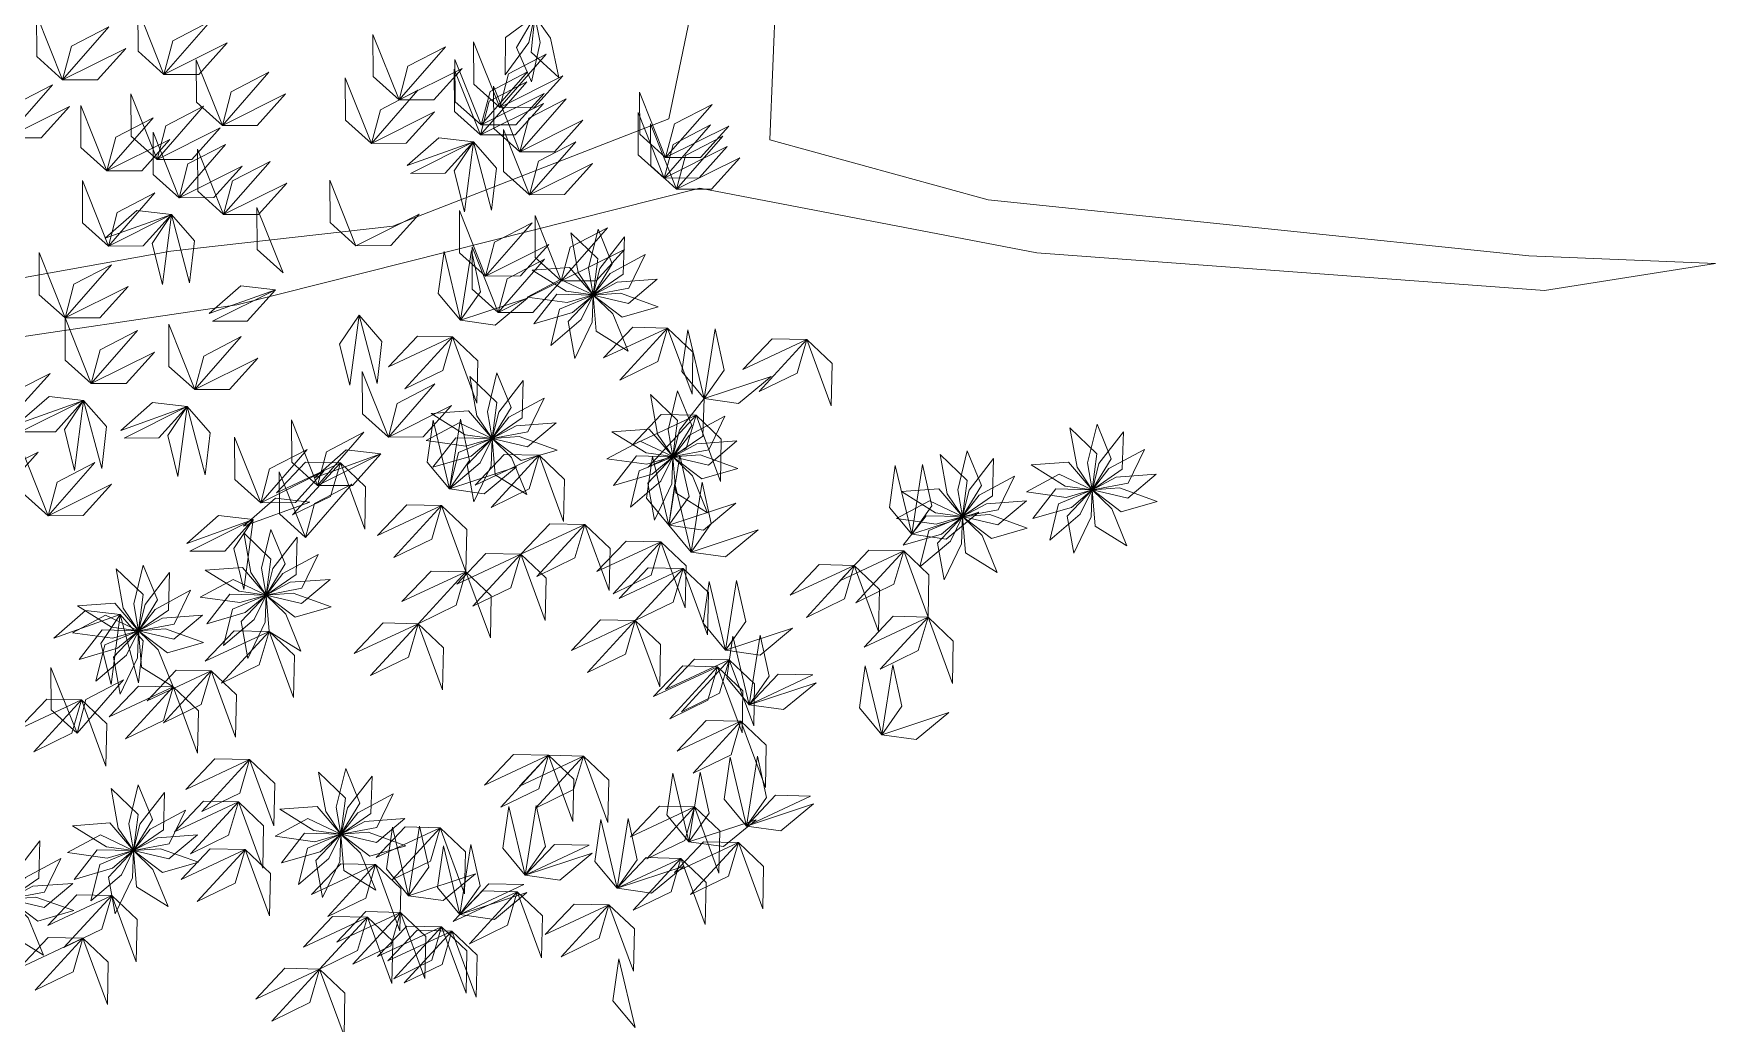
# Model space of a CAD drawing. Header units: inches. Extents: x -422522 to 22891, y -2973 to 414515.
# Drawn here: x 7002.3 to 7145.3, y 10755.4 to 10839.5 of the extents above; entities that cross this region are included whole.
import ezdxf

# ---------------------------------------------------------------- set-up
doc = ezdxf.new("R2010")
doc.units = ezdxf.units.IN
doc.header["$MEASUREMENT"] = 0
doc.layers.add('ARREDAMENTO', color=8, linetype='Continuous', lineweight=18)

msp = doc.modelspace()

# ---------------------------------------------------------------- linework, layer by layer
at = {"layer": 'ARREDAMENTO', "linetype": 'Continuous', "lineweight": 0}
msp.add_lwpolyline([(6989.08, 10811.96), (7019.57, 10816.48), (7058.94, 10826.41), (7087.57, 10820.91), (7130.73, 10817.7), (7145.25, 10819.99), (7129.4, 10820.64), (7083.43, 10825.41), (7064.88, 10830.5), (7065.64, 10849.23), (7069.41, 10870.72), (7079.05, 10894.85), (7084.26, 10916.29), (7087.56, 10926.25), (7076.17, 10894.97), (7063.53, 10868.07), (7058.09, 10840.88), (7056.29, 10832.3), (7032.83, 10823.16), (7013.98, 10821.04), (6987.82, 10816.34)], dxfattribs=at)
at = {"layer": 'ARREDAMENTO', "lineweight": 0}
for points in [[(7004.77, 10835.6), (7002.57, 10837.58), (7002.55, 10841.17), (7004.77, 10835.6)], [(7013.39, 10836.06), (7011.19, 10838.04), (7011.17, 10841.63), (7013.39, 10836.06)], [(7013.39, 10836.06), (7014.15, 10838.92), (7017.33, 10840.58), (7013.39, 10836.06)], [(7042.39, 10836.02), (7044.4, 10838.77), (7044.89, 10841.03), (7042.41, 10839.21), (7042.39, 10836.02)], [(7044.64, 10835.43), (7045.36, 10838.77), (7044.9, 10841.02), (7043.36, 10838.35), (7044.64, 10835.43)], [(7046.94, 10835.81), (7046.24, 10839.15), (7044.9, 10841.02), (7044.59, 10837.96), (7046.94, 10835.81)], [(7004.77, 10835.6), (7005.53, 10838.47), (7008.71, 10840.12), (7004.77, 10835.6)], [(7033.37, 10833.9), (7031.17, 10835.88), (7031.15, 10839.47), (7033.37, 10833.9)], [(7004.77, 10835.6), (7007.74, 10835.62), (7010.14, 10838.28), (7004.77, 10835.6)], [(7013.39, 10836.06), (7016.35, 10836.07), (7018.76, 10838.74), (7013.39, 10836.06)], [(7033.37, 10833.9), (7034.13, 10836.76), (7037.31, 10838.42), (7033.37, 10833.9)], [(7041.93, 10833.26), (7039.72, 10835.25), (7039.7, 10838.83), (7041.93, 10833.26)], [(7041.93, 10833.26), (7042.68, 10836.13), (7045.87, 10837.78), (7041.93, 10833.26)], [(7018.35, 10831.73), (7016.15, 10833.71), (7016.13, 10837.3), (7018.35, 10831.73)], [(7018.35, 10831.73), (7019.11, 10834.6), (7022.29, 10836.25), (7018.35, 10831.73)], [(7033.37, 10833.9), (7036.33, 10833.91), (7038.74, 10836.58), (7033.37, 10833.9)], [(7040.28, 10830.93), (7038.08, 10832.91), (7038.06, 10836.5), (7040.28, 10830.93)], [(7040.34, 10831.77), (7038.14, 10833.75), (7038.12, 10837.34), (7040.34, 10831.77)], [(7040.34, 10831.77), (7041.1, 10834.63), (7044.28, 10836.29), (7040.34, 10831.77)], [(6999.98, 10830.67), (7000.74, 10833.54), (7003.92, 10835.19), (6999.98, 10830.67)], [(7031.02, 10830.21), (7028.82, 10832.19), (7028.8, 10835.78), (7031.02, 10830.21)], [(7040.28, 10830.93), (7041.04, 10833.79), (7044.22, 10835.45), (7040.28, 10830.93)], [(7043.63, 10829.48), (7041.43, 10831.47), (7041.41, 10835.06), (7043.63, 10829.48)], [(7041.93, 10833.26), (7044.89, 10833.28), (7047.29, 10835.94), (7041.93, 10833.26)], [(7008.53, 10827.87), (7006.33, 10829.85), (7006.31, 10833.44), (7008.53, 10827.87)], [(7012.8, 10828.84), (7010.59, 10830.82), (7010.58, 10834.41), (7012.8, 10828.84)], [(7018.35, 10831.73), (7021.31, 10831.74), (7023.72, 10834.41), (7018.35, 10831.73)], [(7031.02, 10830.21), (7031.78, 10833.07), (7034.96, 10834.73), (7031.02, 10830.21)], [(7040.28, 10830.93), (7043.24, 10830.94), (7045.65, 10833.61), (7040.28, 10830.93)], [(7040.34, 10831.77), (7043.3, 10831.78), (7045.7, 10834.45), (7040.34, 10831.77)], [(7043.63, 10829.48), (7044.39, 10832.35), (7047.57, 10834), (7043.63, 10829.48)], [(7056.03, 10829), (7053.83, 10830.98), (7053.81, 10834.57), (7056.03, 10829)], [(7056.03, 10829), (7056.79, 10831.87), (7059.98, 10833.52), (7056.03, 10829)], [(6999.98, 10830.67), (7002.95, 10830.69), (7005.35, 10833.35), (6999.98, 10830.67)], [(7008.53, 10827.87), (7009.29, 10830.74), (7012.48, 10832.39), (7008.53, 10827.87)], [(7012.8, 10828.84), (7013.56, 10831.71), (7016.74, 10833.36), (7012.8, 10828.84)], [(7031.02, 10830.21), (7033.98, 10830.22), (7036.38, 10832.89), (7031.02, 10830.21)], [(7043.63, 10829.48), (7046.59, 10829.5), (7048.99, 10832.17), (7043.63, 10829.48)], [(7055.91, 10827.25), (7053.7, 10829.24), (7053.69, 10832.83), (7055.91, 10827.25)], [(7008.53, 10827.87), (7011.5, 10827.88), (7013.9, 10830.55), (7008.53, 10827.87)], [(7014.68, 10825.59), (7012.47, 10827.57), (7012.46, 10831.16), (7014.68, 10825.59)], [(7012.8, 10828.84), (7015.76, 10828.85), (7018.16, 10831.52), (7012.8, 10828.84)], [(7039.69, 10830.34), (7036.75, 10830.68), (7034.05, 10828.32), (7039.69, 10830.34)], [(7044.46, 10825.83), (7042.25, 10827.82), (7042.24, 10831.4), (7044.46, 10825.83)], [(7056.96, 10826.31), (7054.76, 10828.29), (7054.74, 10831.88), (7056.96, 10826.31)], [(7055.91, 10827.25), (7056.66, 10830.12), (7059.85, 10831.77), (7055.91, 10827.25)], [(7056.03, 10829), (7059, 10829.01), (7061.4, 10831.68), (7056.03, 10829)], [(7056.96, 10826.31), (7057.72, 10829.17), (7060.9, 10830.83), (7056.96, 10826.31)], [(7014.68, 10825.59), (7015.43, 10828.46), (7018.62, 10830.11), (7014.68, 10825.59)], [(7018.46, 10824.16), (7016.26, 10826.14), (7016.24, 10829.73), (7018.46, 10824.16)], [(7034.33, 10827.66), (7037.29, 10827.67), (7039.69, 10830.34), (7034.33, 10827.66)], [(7039.69, 10830.34), (7038.05, 10827.87), (7038.92, 10824.39), (7039.69, 10830.34)], [(7039.69, 10830.34), (7041.65, 10828.11), (7041.24, 10824.54), (7039.69, 10830.34)], [(7044.46, 10825.83), (7045.21, 10828.7), (7048.4, 10830.35), (7044.46, 10825.83)], [(7055.91, 10827.25), (7058.87, 10827.27), (7061.27, 10829.94), (7055.91, 10827.25)], [(7014.68, 10825.59), (7017.64, 10825.6), (7020.04, 10828.27), (7014.68, 10825.59)], [(7018.46, 10824.16), (7019.22, 10827.02), (7022.41, 10828.68), (7018.46, 10824.16)], [(7044.46, 10825.83), (7047.42, 10825.85), (7049.82, 10828.51), (7044.46, 10825.83)], [(7056.96, 10826.31), (7059.93, 10826.32), (7062.33, 10828.99), (7056.96, 10826.31)], [(7008.67, 10821.48), (7006.46, 10823.46), (7006.45, 10827.05), (7008.67, 10821.48)], [(7018.46, 10824.16), (7021.43, 10824.17), (7023.83, 10826.84), (7018.46, 10824.16)], [(7029.71, 10821.5), (7027.51, 10823.48), (7027.49, 10827.07), (7029.71, 10821.5)], [(7008.67, 10821.48), (7009.42, 10824.34), (7012.61, 10826), (7008.67, 10821.48)], [(7014.03, 10824.16), (7011.09, 10824.5), (7008.39, 10822.14), (7014.03, 10824.16)], [(7008.67, 10821.48), (7011.63, 10821.49), (7014.03, 10824.16), (7008.67, 10821.48)], [(7008.67, 10821.48), (7011.63, 10821.49), (7014.03, 10824.16), (7008.67, 10821.48)], [(7014.03, 10824.16), (7012.39, 10821.7), (7013.25, 10818.21), (7014.03, 10824.16)], [(7014.03, 10824.16), (7015.98, 10821.93), (7015.57, 10818.36), (7014.03, 10824.16)], [(7023.52, 10819.2), (7021.31, 10821.18), (7021.29, 10824.77), (7023.52, 10819.2)], [(7029.71, 10821.5), (7032.68, 10821.52), (7035.08, 10824.18), (7029.71, 10821.5)], [(7040.73, 10818.93), (7038.52, 10820.91), (7038.51, 10824.5), (7040.73, 10818.93)], [(7040.73, 10818.93), (7041.49, 10821.8), (7044.67, 10823.45), (7040.73, 10818.93)], [(7047.15, 10818.52), (7044.95, 10820.5), (7044.93, 10824.09), (7047.15, 10818.52)], [(7047.15, 10818.52), (7047.91, 10821.38), (7051.1, 10823.04), (7047.15, 10818.52)], [(7047.97, 10822.6), (7048.58, 10819.24), (7049.87, 10817.33), (7050.27, 10820.39), (7047.97, 10822.6)], [(7050.28, 10822.91), (7049.47, 10819.6), (7049.88, 10817.33), (7051.48, 10819.97), (7050.28, 10822.91)], [(7052.52, 10822.26), (7050.43, 10819.57), (7049.88, 10817.33), (7052.42, 10819.08), (7052.52, 10822.26)], [(7004.99, 10815.37), (7002.78, 10817.35), (7002.77, 10820.94), (7004.99, 10815.37)], [(7038.59, 10815.18), (7036.7, 10817.46), (7037.21, 10821.02), (7038.59, 10815.18)], [(7038.59, 10815.18), (7040.3, 10817.6), (7039.53, 10821.1), (7038.59, 10815.18)], [(7041.79, 10815.84), (7039.58, 10817.82), (7039.57, 10821.41), (7041.79, 10815.84)], [(7040.73, 10818.93), (7043.69, 10818.95), (7046.09, 10821.61), (7040.73, 10818.93)], [(7047.15, 10818.52), (7050.12, 10818.53), (7052.52, 10821.2), (7047.15, 10818.52)], [(7054.3, 10820.76), (7051.3, 10819.15), (7049.88, 10817.33), (7052.91, 10817.9), (7054.3, 10820.76)], [(7004.99, 10815.37), (7005.74, 10818.24), (7008.93, 10819.89), (7004.99, 10815.37)], [(7041.79, 10815.84), (7042.55, 10818.7), (7045.73, 10820.36), (7041.79, 10815.84)], [(7044.68, 10819.44), (7047.58, 10817.65), (7049.87, 10817.33), (7047.86, 10819.67), (7044.68, 10819.44)], [(7004.99, 10815.37), (7007.95, 10815.38), (7010.35, 10818.05), (7004.99, 10815.37)], [(7022.87, 10817.77), (7019.93, 10818.11), (7017.22, 10815.75), (7022.87, 10817.77)], [(7017.51, 10815.09), (7020.47, 10815.1), (7022.87, 10817.77), (7017.51, 10815.09)], [(7041.79, 10815.84), (7044.75, 10815.85), (7047.15, 10818.52), (7041.79, 10815.84)], [(7044.27, 10817.15), (7047.65, 10816.69), (7049.86, 10817.33), (7047.08, 10818.65), (7044.27, 10817.15)], [(7055.31, 10818.66), (7051.92, 10818.41), (7049.88, 10817.32), (7052.88, 10816.61), (7055.31, 10818.66)], [(7038.59, 10815.18), (7041.53, 10814.76), (7044.29, 10817.05), (7038.59, 10815.18)], [(7044.83, 10814.88), (7048.1, 10815.84), (7049.86, 10817.32), (7046.78, 10817.4), (7044.83, 10814.88)], [(7046.26, 10813.04), (7048.86, 10815.25), (7049.86, 10817.32), (7047.02, 10816.13), (7046.26, 10813.04)], [(7048.31, 10811.94), (7049.79, 10815.01), (7049.87, 10817.32), (7047.75, 10815.07), (7048.31, 10811.94)], [(7052.83, 10812.56), (7051.53, 10815.72), (7049.87, 10817.32), (7050.12, 10814.24), (7052.83, 10812.56)], [(7055.39, 10816.33), (7052.18, 10817.48), (7049.88, 10817.32), (7052.33, 10815.45), (7055.39, 10816.33)], [(7007.21, 10809.8), (7005, 10811.78), (7004.99, 10815.37), (7007.21, 10809.8)], [(7016.01, 10809.28), (7013.8, 10811.26), (7013.79, 10814.85), (7016.01, 10809.28)], [(7029.97, 10815.61), (7028.32, 10813.15), (7029.19, 10809.66), (7029.97, 10815.61)], [(7029.97, 10815.61), (7031.92, 10813.38), (7031.51, 10809.81), (7029.97, 10815.61)], [(7007.21, 10809.8), (7007.96, 10812.66), (7011.15, 10814.32), (7007.21, 10809.8)], [(7016.01, 10809.28), (7016.77, 10812.14), (7019.95, 10813.8), (7016.01, 10809.28)], [(7037.91, 10813.77), (7034.95, 10813.83), (7032.48, 10811.23), (7037.91, 10813.77)], [(7037.91, 10813.77), (7037.08, 10810.92), (7033.85, 10809.35), (7037.91, 10813.77)], [(7037.91, 10813.77), (7040.06, 10811.73), (7039.98, 10808.14), (7037.91, 10813.77)], [(7056.2, 10814.51), (7053.23, 10814.58), (7050.76, 10811.98), (7056.2, 10814.51)], [(7056.2, 10814.51), (7055.36, 10811.67), (7052.14, 10810.1), (7056.2, 10814.51)], [(7056.2, 10814.51), (7058.35, 10812.47), (7058.27, 10808.89), (7056.2, 10814.51)], [(7059.29, 10808.52), (7057.4, 10810.81), (7057.91, 10814.36), (7059.29, 10808.52)], [(7059.29, 10808.52), (7061, 10810.94), (7060.23, 10814.45), (7059.29, 10808.52)], [(7068.03, 10813.53), (7065.07, 10813.59), (7062.59, 10810.99), (7068.03, 10813.53)], [(7068.03, 10813.53), (7067.2, 10810.69), (7063.97, 10809.12), (7068.03, 10813.53)], [(7068.03, 10813.53), (7070.18, 10811.49), (7070.1, 10807.9), (7068.03, 10813.53)], [(7007.21, 10809.8), (7010.17, 10809.81), (7012.57, 10812.48), (7007.21, 10809.8)], [(7016.01, 10809.28), (7018.97, 10809.29), (7021.37, 10811.96), (7016.01, 10809.28)], [(6998.36, 10807.97), (7001.32, 10807.98), (7003.73, 10810.65), (6998.36, 10807.97)], [(7032.46, 10805.25), (7030.26, 10807.23), (7030.24, 10810.82), (7032.46, 10805.25)], [(7041.69, 10810.72), (7040.88, 10807.41), (7041.28, 10805.14), (7042.89, 10807.77), (7041.69, 10810.72)], [(7032.46, 10805.25), (7033.22, 10808.11), (7036.4, 10809.77), (7032.46, 10805.25)], [(7039.38, 10810.4), (7039.99, 10807.05), (7041.28, 10805.14), (7041.67, 10808.2), (7039.38, 10810.4)], [(7043.93, 10810.07), (7041.84, 10807.37), (7041.29, 10805.13), (7043.82, 10806.89), (7043.93, 10810.07)], [(7057.05, 10809.17), (7056.25, 10805.86), (7056.65, 10803.59), (7058.25, 10806.23), (7057.05, 10809.17)], [(7059.29, 10808.52), (7062.23, 10808.11), (7064.99, 10810.4), (7059.29, 10808.52)], [(7006.56, 10808.37), (7003.62, 10808.71), (7000.92, 10806.35), (7006.56, 10808.37)], [(7001.2, 10805.69), (7004.16, 10805.7), (7006.56, 10808.37), (7001.2, 10805.69)], [(7006.56, 10808.37), (7004.92, 10805.9), (7005.78, 10802.42), (7006.56, 10808.37)], [(7006.56, 10808.37), (7008.51, 10806.14), (7008.1, 10802.57), (7006.56, 10808.37)], [(7015.36, 10807.85), (7012.42, 10808.19), (7009.72, 10805.82), (7015.36, 10807.85)], [(7010, 10805.17), (7012.96, 10805.18), (7015.36, 10807.85), (7010, 10805.17)], [(7015.36, 10807.85), (7013.72, 10805.38), (7014.58, 10801.9), (7015.36, 10807.85)], [(7015.36, 10807.85), (7017.31, 10805.62), (7016.9, 10802.05), (7015.36, 10807.85)], [(7032.46, 10805.25), (7035.42, 10805.26), (7037.82, 10807.93), (7032.46, 10805.25)], [(7045.71, 10808.57), (7042.7, 10806.95), (7041.29, 10805.13), (7044.32, 10805.7), (7045.71, 10808.57)], [(7054.75, 10808.86), (7055.35, 10805.5), (7056.65, 10803.59), (7057.04, 10806.65), (7054.75, 10808.86)], [(7059.29, 10808.52), (7057.21, 10805.83), (7056.65, 10803.59), (7059.19, 10805.34), (7059.29, 10808.52)], [(7026.45, 10801.14), (7024.25, 10803.12), (7024.23, 10806.71), (7026.45, 10801.14)], [(7035.68, 10804.95), (7039.05, 10804.49), (7041.27, 10805.13), (7038.48, 10806.45), (7035.68, 10804.95)], [(7037.66, 10800.85), (7035.77, 10803.13), (7036.28, 10806.68), (7037.66, 10800.85)], [(7036.09, 10807.25), (7038.99, 10805.45), (7041.27, 10805.14), (7039.26, 10807.48), (7036.09, 10807.25)], [(7037.66, 10800.85), (7039.37, 10803.27), (7038.6, 10806.77), (7037.66, 10800.85)], [(7046.72, 10806.47), (7043.32, 10806.21), (7041.29, 10805.13), (7044.29, 10804.42), (7046.72, 10806.47)], [(7058.61, 10807.11), (7055.65, 10807.18), (7053.18, 10804.57), (7058.61, 10807.11)], [(7058.61, 10807.11), (7057.78, 10804.27), (7054.55, 10802.7), (7058.61, 10807.11)], [(7061.07, 10807.02), (7058.07, 10805.41), (7056.66, 10803.59), (7059.69, 10804.16), (7061.07, 10807.02)], [(7058.61, 10807.11), (7060.76, 10805.07), (7060.68, 10801.48), (7058.61, 10807.11)], [(7092.7, 10806.36), (7091.89, 10803.05), (7092.29, 10800.78), (7093.9, 10803.41), (7092.7, 10806.36)], [(7021.61, 10799.67), (7019.4, 10801.65), (7019.39, 10805.24), (7021.61, 10799.67)], [(7026.45, 10801.14), (7027.21, 10804), (7030.39, 10805.66), (7026.45, 10801.14)], [(7036.23, 10802.69), (7039.5, 10803.64), (7041.27, 10805.13), (7038.19, 10805.2), (7036.23, 10802.69)], [(7037.66, 10800.85), (7040.26, 10803.05), (7041.27, 10805.13), (7038.42, 10803.94), (7037.66, 10800.85)], [(7039.72, 10799.75), (7041.2, 10802.82), (7041.27, 10805.12), (7039.16, 10802.88), (7039.72, 10799.75)], [(7044.23, 10800.37), (7042.94, 10803.52), (7041.28, 10805.12), (7041.53, 10802.05), (7044.23, 10800.37)], [(7046.8, 10804.14), (7043.59, 10805.29), (7041.29, 10805.12), (7043.74, 10803.25), (7046.8, 10804.14)], [(7051.04, 10803.41), (7054.42, 10802.95), (7056.64, 10803.59), (7053.85, 10804.91), (7051.04, 10803.41)], [(7051.46, 10805.7), (7054.36, 10803.91), (7056.64, 10803.59), (7054.63, 10805.93), (7051.46, 10805.7)], [(7062.09, 10804.92), (7058.69, 10804.67), (7056.66, 10803.58), (7059.66, 10802.87), (7062.09, 10804.92)], [(7090.39, 10806.04), (7091, 10802.69), (7092.29, 10800.78), (7092.68, 10803.84), (7090.39, 10806.04)], [(7094.94, 10805.71), (7092.85, 10803.01), (7092.3, 10800.77), (7094.83, 10802.53), (7094.94, 10805.71)], [(6997.35, 10801.29), (7000.31, 10801.3), (7002.71, 10803.97), (6997.35, 10801.29)], [(7003.55, 10798.57), (7001.35, 10800.55), (7001.33, 10804.14), (7003.55, 10798.57)], [(7021.61, 10799.67), (7022.36, 10802.54), (7025.55, 10804.19), (7021.61, 10799.67)], [(7031.81, 10803.82), (7028.87, 10804.16), (7026.17, 10801.79), (7031.81, 10803.82)], [(7026.45, 10801.14), (7029.41, 10801.15), (7031.81, 10803.82), (7026.45, 10801.14)], [(7045.27, 10803.7), (7042.3, 10803.76), (7039.83, 10801.16), (7045.27, 10803.7)], [(7045.27, 10803.7), (7044.43, 10800.85), (7041.21, 10799.28), (7045.27, 10803.7)], [(7045.27, 10803.7), (7047.42, 10801.66), (7047.34, 10798.07), (7045.27, 10803.7)], [(7051.6, 10801.14), (7054.87, 10802.1), (7056.64, 10803.58), (7053.55, 10803.65), (7051.6, 10801.14)], [(7053.03, 10799.3), (7055.63, 10801.51), (7056.64, 10803.58), (7053.79, 10802.39), (7053.03, 10799.3)], [(7056.3, 10797.77), (7054.41, 10800.05), (7054.92, 10803.6), (7056.3, 10797.77)], [(7055.08, 10798.2), (7056.56, 10801.27), (7056.64, 10803.58), (7054.52, 10801.33), (7055.08, 10798.2)], [(7056.3, 10797.77), (7058.02, 10800.19), (7057.24, 10803.69), (7056.3, 10797.77)], [(7062.16, 10802.59), (7058.95, 10803.74), (7056.65, 10803.58), (7059.11, 10801.71), (7062.16, 10802.59)], [(7059.6, 10798.82), (7058.31, 10801.97), (7056.65, 10803.57), (7056.9, 10800.5), (7059.6, 10798.82)], [(7079.36, 10803.77), (7079.97, 10800.42), (7081.26, 10798.51), (7081.65, 10801.57), (7079.36, 10803.77)], [(7081.67, 10804.09), (7080.86, 10800.78), (7081.26, 10798.51), (7082.87, 10801.14), (7081.67, 10804.09)], [(7083.9, 10803.44), (7081.82, 10800.74), (7081.26, 10798.5), (7083.8, 10800.26), (7083.9, 10803.44)], [(7096.72, 10804.2), (7093.71, 10802.59), (7092.3, 10800.77), (7095.33, 10801.34), (7096.72, 10804.2)], [(7003.55, 10798.57), (7004.31, 10801.43), (7007.5, 10803.09), (7003.55, 10798.57)], [(7021.61, 10799.67), (7024.57, 10799.68), (7026.97, 10802.35), (7021.61, 10799.67)], [(7028.38, 10803.05), (7025.42, 10803.12), (7022.94, 10800.51), (7028.38, 10803.05)], [(7025.42, 10796.73), (7023.21, 10798.72), (7023.19, 10802.31), (7025.42, 10796.73)], [(7028.38, 10803.05), (7027.55, 10800.21), (7024.32, 10798.64), (7028.38, 10803.05)], [(7028.38, 10803.05), (7030.53, 10801.01), (7030.45, 10797.42), (7028.38, 10803.05)], [(7037.66, 10800.85), (7040.6, 10800.43), (7043.36, 10802.72), (7037.66, 10800.85)], [(7076.94, 10796.99), (7075.05, 10799.27), (7075.55, 10802.83), (7076.94, 10796.99)], [(7076.94, 10796.99), (7078.65, 10799.41), (7077.87, 10802.92), (7076.94, 10796.99)], [(7086.69, 10800.59), (7090.06, 10800.13), (7092.28, 10800.77), (7089.49, 10802.09), (7086.69, 10800.59)], [(7087.1, 10802.88), (7090, 10801.09), (7092.28, 10800.77), (7090.27, 10803.11), (7087.1, 10802.88)], [(7097.73, 10802.11), (7094.33, 10801.85), (7092.3, 10800.77), (7095.3, 10800.05), (7097.73, 10802.11)], [(7003.55, 10798.57), (7006.52, 10798.58), (7008.92, 10801.25), (7003.55, 10798.57)], [(7025.42, 10796.73), (7026.17, 10799.6), (7029.36, 10801.25), (7025.42, 10796.73)], [(7058.2, 10795.48), (7056.3, 10797.77), (7056.81, 10801.32), (7058.2, 10795.48)], [(7058.2, 10795.48), (7059.91, 10797.9), (7059.13, 10801.41), (7058.2, 10795.48)], [(7076.07, 10800.62), (7078.97, 10798.82), (7081.25, 10798.51), (7079.24, 10800.85), (7076.07, 10800.62)], [(7085.68, 10801.94), (7082.68, 10800.32), (7081.27, 10798.5), (7084.3, 10799.07), (7085.68, 10801.94)], [(7087.24, 10798.33), (7090.52, 10799.28), (7092.28, 10800.77), (7089.2, 10800.84), (7087.24, 10798.33)], [(7088.67, 10796.48), (7091.27, 10798.69), (7092.28, 10800.76), (7089.43, 10799.57), (7088.67, 10796.48)], [(7090.73, 10795.38), (7092.21, 10798.46), (7092.28, 10800.76), (7090.17, 10798.52), (7090.73, 10795.38)], [(7095.24, 10796.01), (7093.95, 10799.16), (7092.29, 10800.76), (7092.54, 10797.68), (7095.24, 10796.01)], [(7097.81, 10799.78), (7094.6, 10800.93), (7092.3, 10800.76), (7094.75, 10798.89), (7097.81, 10799.78)], [(7025.8, 10799.71), (7022.86, 10800.05), (7020.16, 10797.68), (7025.8, 10799.71)], [(7036.98, 10799.44), (7034.02, 10799.5), (7031.55, 10796.9), (7036.98, 10799.44)], [(7036.98, 10799.44), (7036.15, 10796.59), (7032.92, 10795.02), (7036.98, 10799.44)], [(7036.98, 10799.44), (7039.13, 10797.39), (7039.05, 10793.81), (7036.98, 10799.44)], [(7056.3, 10797.77), (7059.24, 10797.35), (7062, 10799.64), (7056.3, 10797.77)], [(7075.66, 10798.32), (7079.03, 10797.86), (7081.25, 10798.5), (7078.46, 10799.82), (7075.66, 10798.32)], [(7086.7, 10799.84), (7083.3, 10799.58), (7081.27, 10798.5), (7084.27, 10797.79), (7086.7, 10799.84)], [(7020.96, 10798.24), (7018.02, 10798.58), (7015.32, 10796.22), (7020.96, 10798.24)], [(7015.6, 10795.56), (7018.56, 10795.57), (7020.96, 10798.24), (7015.6, 10795.56)], [(7020.96, 10798.24), (7019.32, 10795.78), (7020.18, 10792.29), (7020.96, 10798.24)], [(7049.15, 10797.83), (7046.19, 10797.89), (7043.71, 10795.29), (7049.15, 10797.83)], [(7049.15, 10797.83), (7048.32, 10794.98), (7045.09, 10793.41), (7049.15, 10797.83)], [(7049.15, 10797.83), (7051.3, 10795.79), (7051.22, 10792.2), (7049.15, 10797.83)], [(7076.21, 10796.06), (7079.48, 10797.01), (7081.25, 10798.5), (7078.16, 10798.57), (7076.21, 10796.06)], [(7076.94, 10796.99), (7079.87, 10796.58), (7082.64, 10798.86), (7076.94, 10796.99)], [(7077.64, 10794.22), (7080.24, 10796.42), (7081.25, 10798.5), (7078.4, 10797.31), (7077.64, 10794.22)], [(7079.7, 10793.12), (7081.17, 10796.19), (7081.25, 10798.49), (7079.14, 10796.25), (7079.7, 10793.12)], [(7086.77, 10797.51), (7083.57, 10798.66), (7081.26, 10798.49), (7083.72, 10796.62), (7086.77, 10797.51)], [(7084.21, 10793.74), (7082.92, 10796.89), (7081.26, 10798.49), (7081.51, 10795.42), (7084.21, 10793.74)], [(7020.17, 10797.1), (7020.78, 10793.74), (7022.08, 10791.83), (7022.47, 10794.89), (7020.17, 10797.1)], [(7022.48, 10797.41), (7021.68, 10794.1), (7022.08, 10791.83), (7023.68, 10794.47), (7022.48, 10797.41)], [(7024.72, 10796.76), (7022.64, 10794.07), (7022.08, 10791.83), (7024.62, 10793.58), (7024.72, 10796.76)], [(7055.62, 10796.35), (7052.66, 10796.42), (7050.19, 10793.82), (7055.62, 10796.35)], [(7055.62, 10796.35), (7054.79, 10793.51), (7051.56, 10791.94), (7055.62, 10796.35)], [(7055.62, 10796.35), (7057.77, 10794.31), (7057.69, 10790.73), (7055.62, 10796.35)], [(7058.2, 10795.48), (7061.13, 10795.07), (7063.89, 10797.36), (7058.2, 10795.48)], [(7026.5, 10795.26), (7023.5, 10793.65), (7022.08, 10791.83), (7025.11, 10792.4), (7026.5, 10795.26)], [(7043.71, 10795.29), (7040.75, 10795.36), (7038.28, 10792.75), (7043.71, 10795.29)], [(7043.71, 10795.29), (7042.88, 10792.45), (7039.65, 10790.88), (7043.71, 10795.29)], [(7043.71, 10795.29), (7045.87, 10793.25), (7045.79, 10789.66), (7043.71, 10795.29)], [(7076.26, 10795.58), (7073.29, 10795.65), (7070.82, 10793.04), (7076.26, 10795.58)], [(7076.26, 10795.58), (7075.42, 10792.74), (7072.2, 10791.17), (7076.26, 10795.58)], [(7076.26, 10795.58), (7078.41, 10793.54), (7078.33, 10789.95), (7076.26, 10795.58)], [(7009.32, 10794.06), (7009.93, 10790.71), (7011.22, 10788.8), (7011.62, 10791.86), (7009.32, 10794.06)], [(7011.63, 10794.38), (7010.82, 10791.07), (7011.23, 10788.8), (7012.83, 10791.43), (7011.63, 10794.38)], [(7013.87, 10793.73), (7011.79, 10791.03), (7011.23, 10788.79), (7013.77, 10790.55), (7013.87, 10793.73)], [(7016.88, 10793.94), (7019.78, 10792.15), (7022.07, 10791.83), (7020.06, 10794.17), (7016.88, 10793.94)], [(7039.05, 10793.81), (7036.09, 10793.87), (7033.62, 10791.27), (7039.05, 10793.81)], [(7039.05, 10793.81), (7038.22, 10790.96), (7034.99, 10789.39), (7039.05, 10793.81)], [(7039.05, 10793.81), (7041.2, 10791.77), (7041.13, 10788.18), (7039.05, 10793.81)], [(7057.51, 10794.07), (7054.55, 10794.14), (7052.08, 10791.53), (7057.51, 10794.07)], [(7057.51, 10794.07), (7056.68, 10791.23), (7053.45, 10789.66), (7057.51, 10794.07)], [(7057.51, 10794.07), (7059.66, 10792.03), (7059.59, 10788.44), (7057.51, 10794.07)], [(7072.06, 10794.34), (7069.09, 10794.41), (7066.62, 10791.81), (7072.06, 10794.34)], [(7072.06, 10794.34), (7071.22, 10791.5), (7068, 10789.93), (7072.06, 10794.34)], [(7072.06, 10794.34), (7074.21, 10792.3), (7074.13, 10788.72), (7072.06, 10794.34)], [(7015.65, 10792.23), (7012.65, 10790.61), (7011.23, 10788.79), (7014.26, 10789.36), (7015.65, 10792.23)], [(7016.47, 10791.65), (7019.85, 10791.19), (7022.07, 10791.83), (7019.28, 10793.15), (7016.47, 10791.65)], [(7027.52, 10793.16), (7024.12, 10792.91), (7022.08, 10791.82), (7025.09, 10791.11), (7027.52, 10793.16)], [(7027.59, 10790.83), (7024.38, 10791.98), (7022.08, 10791.82), (7024.54, 10789.95), (7027.59, 10790.83)], [(7061.12, 10787.15), (7059.23, 10789.43), (7059.74, 10792.98), (7061.12, 10787.15)], [(7061.12, 10787.15), (7062.84, 10789.57), (7062.06, 10793.07), (7061.12, 10787.15)], [(7009.67, 10790.18), (7006.73, 10790.52), (7004.03, 10788.16), (7009.67, 10790.18)], [(7006.03, 10790.9), (7008.93, 10789.11), (7011.22, 10788.8), (7009.21, 10791.13), (7006.03, 10790.9)], [(7017.03, 10789.38), (7020.3, 10790.34), (7022.07, 10791.82), (7018.98, 10791.89), (7017.03, 10789.38)], [(7018.46, 10787.54), (7021.06, 10789.75), (7022.07, 10791.82), (7019.22, 10790.63), (7018.46, 10787.54)], [(7020.51, 10786.44), (7021.99, 10789.51), (7022.07, 10791.82), (7019.95, 10789.57), (7020.51, 10786.44)], [(7025.03, 10787.06), (7023.74, 10790.21), (7022.08, 10791.81), (7022.33, 10788.74), (7025.03, 10787.06)], [(7005.62, 10788.61), (7009, 10788.15), (7011.22, 10788.79), (7008.43, 10790.11), (7005.62, 10788.61)], [(7009.67, 10790.18), (7008.03, 10787.71), (7008.9, 10784.23), (7009.67, 10790.18)], [(7009.67, 10790.18), (7011.63, 10787.95), (7011.22, 10784.38), (7009.67, 10790.18)], [(7016.67, 10790.13), (7013.27, 10789.87), (7011.23, 10788.79), (7014.23, 10788.08), (7016.67, 10790.13)], [(7034.99, 10789.39), (7032.03, 10789.46), (7029.56, 10786.85), (7034.99, 10789.39)], [(7034.99, 10789.39), (7034.16, 10786.55), (7030.93, 10784.98), (7034.99, 10789.39)], [(7034.99, 10789.39), (7037.14, 10787.35), (7037.06, 10783.76), (7034.99, 10789.39)], [(7053.45, 10789.66), (7050.49, 10789.72), (7048.02, 10787.12), (7053.45, 10789.66)], [(7053.45, 10789.66), (7052.62, 10786.81), (7049.39, 10785.24), (7053.45, 10789.66)], [(7053.45, 10789.66), (7055.6, 10787.62), (7055.53, 10784.03), (7053.45, 10789.66)], [(7078.33, 10789.95), (7075.36, 10790.02), (7072.89, 10787.41), (7078.33, 10789.95)], [(7078.33, 10789.95), (7077.5, 10787.11), (7074.27, 10785.54), (7078.33, 10789.95)], [(7078.33, 10789.95), (7080.48, 10787.91), (7080.4, 10784.32), (7078.33, 10789.95)], [(7006.18, 10786.35), (7009.45, 10787.3), (7011.21, 10788.79), (7008.13, 10788.86), (7006.18, 10786.35)], [(7007.61, 10784.51), (7010.21, 10786.71), (7011.22, 10788.79), (7008.37, 10787.6), (7007.61, 10784.51)], [(7009.66, 10783.41), (7011.14, 10786.48), (7011.22, 10788.78), (7009.1, 10786.54), (7009.66, 10783.41)], [(7014.18, 10784.03), (7012.89, 10787.18), (7011.22, 10788.78), (7011.48, 10785.71), (7014.18, 10784.03)], [(7016.74, 10787.8), (7013.53, 10788.95), (7011.23, 10788.78), (7013.68, 10786.91), (7016.74, 10787.8)], [(7022.33, 10788.74), (7019.36, 10788.8), (7016.89, 10786.2), (7022.33, 10788.74)], [(7022.33, 10788.74), (7021.49, 10785.9), (7018.27, 10784.33), (7022.33, 10788.74)], [(7022.33, 10788.74), (7024.48, 10786.7), (7024.4, 10783.11), (7022.33, 10788.74)], [(7061.12, 10787.15), (7064.06, 10786.73), (7066.82, 10789.02), (7061.12, 10787.15)], [(7063.12, 10782.51), (7061.23, 10784.79), (7061.73, 10788.34), (7063.12, 10782.51)], [(7063.12, 10782.51), (7064.83, 10784.93), (7064.05, 10788.43), (7063.12, 10782.51)], [(7061.44, 10786.32), (7058.48, 10786.39), (7056.01, 10783.79), (7061.44, 10786.32)], [(7061.44, 10786.32), (7060.61, 10783.48), (7057.38, 10781.91), (7061.44, 10786.32)], [(7061.44, 10786.32), (7063.59, 10784.28), (7063.52, 10780.7), (7061.44, 10786.32)], [(7006, 10780.09), (7003.8, 10782.07), (7003.78, 10785.66), (7006, 10780.09)], [(7017.4, 10785.39), (7014.43, 10785.45), (7011.96, 10782.85), (7017.4, 10785.39)], [(7017.4, 10785.39), (7016.56, 10782.54), (7013.34, 10780.97), (7017.4, 10785.39)], [(7017.4, 10785.39), (7019.55, 10783.35), (7019.47, 10779.76), (7017.4, 10785.39)], [(7060.44, 10785.73), (7057.48, 10785.8), (7055.01, 10783.2), (7060.44, 10785.73)], [(7060.44, 10785.73), (7059.61, 10782.89), (7056.38, 10781.32), (7060.44, 10785.73)], [(7060.44, 10785.73), (7062.59, 10783.69), (7062.52, 10780.11), (7060.44, 10785.73)], [(7068.55, 10785.05), (7065.59, 10785.11), (7063.12, 10782.51), (7068.55, 10785.05)], [(7074.39, 10779.96), (7072.5, 10782.25), (7073, 10785.8), (7074.39, 10779.96)], [(7074.39, 10779.96), (7076.1, 10782.38), (7075.33, 10785.89), (7074.39, 10779.96)], [(7006, 10780.09), (7006.76, 10782.95), (7009.94, 10784.61), (7006, 10780.09)], [(7014.18, 10784.03), (7011.22, 10784.09), (7008.74, 10781.49), (7014.18, 10784.03)], [(7014.18, 10784.03), (7013.35, 10781.18), (7010.12, 10779.61), (7014.18, 10784.03)], [(7014.18, 10784.03), (7016.33, 10781.99), (7016.25, 10778.4), (7014.18, 10784.03)], [(7063.12, 10782.51), (7066.05, 10782.09), (7068.82, 10784.38), (7063.12, 10782.51)], [(7006.38, 10782.92), (7003.42, 10782.99), (7000.94, 10780.38), (7006.38, 10782.92)], [(7006.38, 10782.92), (7005.55, 10780.08), (7002.32, 10778.51), (7006.38, 10782.92)], [(7006.38, 10782.92), (7008.53, 10780.88), (7008.45, 10777.29), (7006.38, 10782.92)], [(7062.43, 10781.1), (7059.47, 10781.16), (7057, 10778.56), (7062.43, 10781.1)], [(7062.43, 10781.1), (7061.6, 10778.25), (7058.37, 10776.68), (7062.43, 10781.1)], [(7062.43, 10781.1), (7064.58, 10779.06), (7064.51, 10775.47), (7062.43, 10781.1)], [(7074.39, 10779.96), (7077.33, 10779.55), (7080.09, 10781.84), (7074.39, 10779.96)], [(7020.67, 10777.85), (7017.71, 10777.91), (7015.24, 10775.31), (7020.67, 10777.85)], [(7020.67, 10777.85), (7019.84, 10775), (7016.61, 10773.44), (7020.67, 10777.85)], [(7020.67, 10777.85), (7022.82, 10775.81), (7022.74, 10772.22), (7020.67, 10777.85)], [(7046.07, 10778.21), (7043.11, 10778.27), (7040.64, 10775.67), (7046.07, 10778.21)], [(7046.07, 10778.21), (7045.24, 10775.36), (7042.01, 10773.79), (7046.07, 10778.21)], [(7049.04, 10778.14), (7046.07, 10778.21), (7043.6, 10775.6), (7049.04, 10778.14)], [(7049.04, 10778.14), (7048.21, 10775.3), (7044.98, 10773.73), (7049.04, 10778.14)], [(7046.07, 10778.21), (7048.23, 10776.17), (7048.15, 10772.58), (7046.07, 10778.21)], [(7049.04, 10778.14), (7051.19, 10776.1), (7051.11, 10772.51), (7049.04, 10778.14)], [(7062.89, 10772.2), (7061, 10774.49), (7061.51, 10778.04), (7062.89, 10772.2)], [(7062.89, 10772.2), (7064.6, 10774.62), (7063.83, 10778.13), (7062.89, 10772.2)], [(7026.53, 10776.78), (7027.14, 10773.43), (7028.43, 10771.52), (7028.82, 10774.58), (7026.53, 10776.78)], [(7028.84, 10777.1), (7028.03, 10773.79), (7028.43, 10771.51), (7030.04, 10774.15), (7028.84, 10777.1)], [(7031.08, 10776.45), (7028.99, 10773.75), (7028.44, 10771.51), (7030.97, 10773.27), (7031.08, 10776.45)], [(7058.01, 10770.87), (7056.12, 10773.15), (7056.63, 10776.7), (7058.01, 10770.87)], [(7058.01, 10770.87), (7059.73, 10773.29), (7058.95, 10776.79), (7058.01, 10770.87)], [(7008.89, 10775.39), (7009.5, 10772.03), (7010.79, 10770.12), (7011.19, 10773.18), (7008.89, 10775.39)], [(7011.2, 10775.7), (7010.39, 10772.39), (7010.8, 10770.12), (7012.4, 10772.76), (7011.2, 10775.7)], [(7013.44, 10775.05), (7011.35, 10772.36), (7010.8, 10770.12), (7013.34, 10771.87), (7013.44, 10775.05)], [(7032.86, 10774.94), (7029.86, 10773.33), (7028.44, 10771.51), (7031.47, 10772.08), (7032.86, 10774.94)], [(7068.33, 10774.74), (7065.36, 10774.81), (7062.89, 10772.2), (7068.33, 10774.74)], [(7015.22, 10773.55), (7012.22, 10771.94), (7010.8, 10770.12), (7013.83, 10770.69), (7015.22, 10773.55)], [(7019.71, 10774.26), (7016.75, 10774.32), (7014.28, 10771.72), (7019.71, 10774.26)], [(7019.71, 10774.26), (7018.88, 10771.42), (7015.65, 10769.85), (7019.71, 10774.26)], [(7019.71, 10774.26), (7021.86, 10772.22), (7021.79, 10768.63), (7019.71, 10774.26)], [(7023.24, 10773.62), (7026.14, 10771.83), (7028.42, 10771.51), (7026.41, 10773.85), (7023.24, 10773.62)], [(7044.1, 10768.03), (7042.2, 10770.31), (7042.71, 10773.87), (7044.1, 10768.03)], [(7044.1, 10768.03), (7045.81, 10770.45), (7045.03, 10773.95), (7044.1, 10768.03)], [(7058.48, 10773.83), (7055.52, 10773.89), (7053.05, 10771.29), (7058.48, 10773.83)], [(7058.48, 10773.83), (7057.65, 10770.98), (7054.42, 10769.41), (7058.48, 10773.83)], [(7058.48, 10773.83), (7060.63, 10771.79), (7060.55, 10768.2), (7058.48, 10773.83)], [(7062.89, 10772.2), (7065.83, 10771.79), (7068.59, 10774.08), (7062.89, 10772.2)], [(7005.6, 10772.23), (7008.5, 10770.44), (7010.79, 10770.12), (7008.78, 10772.46), (7005.6, 10772.23)], [(7022.83, 10771.33), (7026.21, 10770.87), (7028.42, 10771.51), (7025.63, 10772.83), (7022.83, 10771.33)], [(7033.87, 10772.85), (7030.47, 10772.59), (7028.44, 10771.51), (7031.44, 10770.79), (7033.87, 10772.85)], [(7036.86, 10772.06), (7033.9, 10772.12), (7031.43, 10769.52), (7036.86, 10772.06)], [(7034.18, 10766.28), (7032.29, 10768.56), (7032.8, 10772.11), (7034.18, 10766.28)], [(7036.86, 10772.06), (7036.03, 10769.22), (7032.8, 10767.65), (7036.86, 10772.06)], [(7034.18, 10766.28), (7035.89, 10768.7), (7035.12, 10772.2), (7034.18, 10766.28)], [(7036.86, 10772.06), (7039.01, 10770.02), (7038.93, 10766.43), (7036.86, 10772.06)], [(7051.9, 10766.92), (7050.01, 10769.2), (7050.51, 10772.75), (7051.9, 10766.92)], [(7051.9, 10766.92), (7053.61, 10769.34), (7052.83, 10772.84), (7051.9, 10766.92)], [(7058.01, 10770.87), (7060.95, 10770.45), (7063.71, 10772.74), (7058.01, 10770.87)], [(7002.85, 10770.94), (7000.76, 10768.24), (7000.21, 10766), (7002.74, 10767.76), (7002.85, 10770.94)], [(7005.19, 10769.94), (7008.57, 10769.48), (7010.78, 10770.12), (7008, 10771.44), (7005.19, 10769.94)], [(7016.23, 10771.45), (7012.84, 10771.2), (7010.8, 10770.11), (7013.8, 10769.4), (7016.23, 10771.45)], [(7023.38, 10769.07), (7026.66, 10770.02), (7028.42, 10771.51), (7025.34, 10771.58), (7023.38, 10769.07)], [(7024.81, 10767.22), (7027.41, 10769.43), (7028.42, 10771.5), (7025.58, 10770.31), (7024.81, 10767.22)], [(7026.87, 10766.12), (7028.35, 10769.2), (7028.42, 10771.5), (7026.31, 10769.26), (7026.87, 10766.12)], [(7031.39, 10766.74), (7030.09, 10769.9), (7028.43, 10771.5), (7028.68, 10768.42), (7031.39, 10766.74)], [(7033.95, 10770.52), (7030.74, 10771.67), (7028.44, 10771.5), (7030.89, 10769.63), (7033.95, 10770.52)], [(7038.54, 10764.69), (7036.65, 10766.97), (7037.15, 10770.53), (7038.54, 10764.69)], [(7038.54, 10764.69), (7040.25, 10767.11), (7039.48, 10770.62), (7038.54, 10764.69)], [(7049.53, 10770.57), (7046.57, 10770.63), (7044.1, 10768.03), (7049.53, 10770.57)], [(7062.21, 10770.79), (7059.25, 10770.86), (7056.78, 10768.25), (7062.21, 10770.79)], [(7062.21, 10770.79), (7061.38, 10767.95), (7058.15, 10766.38), (7062.21, 10770.79)], [(7062.21, 10770.79), (7064.36, 10768.75), (7064.28, 10765.16), (7062.21, 10770.79)], [(7004.63, 10769.43), (7001.62, 10767.82), (7000.21, 10766), (7003.24, 10766.57), (7004.63, 10769.43)], [(7005.75, 10767.67), (7009.02, 10768.63), (7010.78, 10770.11), (7007.7, 10770.19), (7005.75, 10767.67)], [(7007.18, 10765.83), (7009.78, 10768.04), (7010.78, 10770.11), (7007.94, 10768.92), (7007.18, 10765.83)], [(7009.23, 10764.73), (7010.71, 10767.8), (7010.79, 10770.11), (7008.67, 10767.86), (7009.23, 10764.73)], [(7013.75, 10765.35), (7012.45, 10768.51), (7010.79, 10770.11), (7011.04, 10767.03), (7013.75, 10765.35)], [(7016.31, 10769.12), (7013.1, 10770.27), (7010.8, 10770.11), (7013.25, 10768.24), (7016.31, 10769.12)], [(7020.28, 10770.2), (7017.31, 10770.26), (7014.84, 10767.66), (7020.28, 10770.2)], [(7020.28, 10770.2), (7019.44, 10767.35), (7016.22, 10765.78), (7020.28, 10770.2)], [(7020.28, 10770.2), (7022.43, 10768.16), (7022.35, 10764.57), (7020.28, 10770.2)], [(7044.1, 10768.03), (7047.03, 10767.61), (7049.79, 10769.9), (7044.1, 10768.03)], [(7057.33, 10769.45), (7054.37, 10769.52), (7051.9, 10766.92), (7057.33, 10769.45)], [(7057.33, 10769.45), (7056.5, 10766.61), (7053.27, 10765.04), (7057.33, 10769.45)], [(7057.33, 10769.45), (7059.48, 10767.41), (7059.4, 10763.83), (7057.33, 10769.45)], [(7031.38, 10768.92), (7028.41, 10768.98), (7025.94, 10766.38), (7031.38, 10768.92)], [(7031.38, 10768.92), (7030.54, 10766.07), (7027.32, 10764.5), (7031.38, 10768.92)], [(7031.38, 10768.92), (7033.53, 10766.88), (7033.45, 10763.29), (7031.38, 10768.92)], [(7034.18, 10766.28), (7037.12, 10765.86), (7039.88, 10768.15), (7034.18, 10766.28)], [(7051.9, 10766.92), (7054.83, 10766.5), (7057.6, 10768.79), (7051.9, 10766.92)], [(7005.64, 10767.33), (7002.24, 10767.08), (7000.21, 10765.99), (7003.21, 10765.28), (7005.64, 10767.33)], [(7008.95, 10766.3), (7005.99, 10766.36), (7003.52, 10763.76), (7008.95, 10766.3)], [(7008.95, 10766.3), (7008.12, 10763.45), (7004.89, 10761.88), (7008.95, 10766.3)], [(7008.95, 10766.3), (7011.1, 10764.26), (7011.02, 10760.67), (7008.95, 10766.3)], [(7043.41, 10766.62), (7040.45, 10766.68), (7037.98, 10764.08), (7043.41, 10766.62)], [(7043.41, 10766.62), (7040.45, 10766.68), (7037.98, 10764.08), (7043.41, 10766.62)], [(7043.98, 10767.23), (7041.01, 10767.29), (7038.54, 10764.69), (7043.98, 10767.23)], [(7038.54, 10764.69), (7041.48, 10764.27), (7044.24, 10766.56), (7038.54, 10764.69)], [(7043.41, 10766.62), (7042.58, 10763.77), (7039.35, 10762.2), (7043.41, 10766.62)], [(7043.41, 10766.62), (7042.58, 10763.77), (7039.35, 10762.2), (7043.41, 10766.62)], [(7043.41, 10766.62), (7045.56, 10764.58), (7045.49, 10760.99), (7043.41, 10766.62)], [(7043.41, 10766.62), (7045.56, 10764.58), (7045.49, 10760.99), (7043.41, 10766.62)], [(7003.15, 10761.23), (7001.86, 10764.39), (7000.2, 10765.99), (7000.45, 10762.91), (7003.15, 10761.23)], [(7005.72, 10765.01), (7002.51, 10766.15), (7000.21, 10765.99), (7002.66, 10764.12), (7005.72, 10765.01)], [(7033.5, 10764.86), (7030.54, 10764.93), (7028.07, 10762.33), (7033.5, 10764.86)], [(7033.5, 10764.86), (7032.67, 10762.02), (7029.44, 10760.45), (7033.5, 10764.86)], [(7033.5, 10764.86), (7035.65, 10762.82), (7035.57, 10759.24), (7033.5, 10764.86)], [(7051.21, 10765.5), (7048.25, 10765.57), (7045.78, 10762.97), (7051.21, 10765.5)], [(7051.21, 10765.5), (7050.38, 10762.66), (7047.15, 10761.09), (7051.21, 10765.5)], [(7051.21, 10765.5), (7053.37, 10763.46), (7053.29, 10759.88), (7051.21, 10765.5)], [(7030.68, 10764.46), (7027.72, 10764.52), (7025.25, 10761.92), (7030.68, 10764.46)], [(7030.68, 10764.46), (7029.85, 10761.61), (7026.62, 10760.04), (7030.68, 10764.46)], [(7030.68, 10764.46), (7032.83, 10762.42), (7032.76, 10758.83), (7030.68, 10764.46)], [(7036.99, 10763.63), (7034.02, 10763.7), (7031.55, 10761.1), (7036.99, 10763.63)], [(7036.99, 10763.63), (7036.15, 10760.79), (7032.93, 10759.22), (7036.99, 10763.63)], [(7036.99, 10763.63), (7039.14, 10761.59), (7039.06, 10758.01), (7036.99, 10763.63)], [(7006.5, 10762.67), (7003.54, 10762.73), (7001.07, 10760.13), (7006.5, 10762.67)], [(7006.5, 10762.67), (7005.67, 10759.82), (7002.44, 10758.25), (7006.5, 10762.67)], [(7006.5, 10762.67), (7008.65, 10760.63), (7008.58, 10757.04), (7006.5, 10762.67)], [(7037.86, 10763.28), (7034.9, 10763.34), (7032.43, 10760.74), (7037.86, 10763.28)], [(7037.86, 10763.28), (7037.03, 10760.43), (7033.8, 10758.87), (7037.86, 10763.28)], [(7037.86, 10763.28), (7040.01, 10761.24), (7039.93, 10757.65), (7037.86, 10763.28)], [(7053.43, 10755.08), (7051.54, 10757.36), (7052.05, 10760.91), (7053.43, 10755.08)], [(7026.62, 10760.04), (7023.66, 10760.11), (7021.19, 10757.5), (7026.62, 10760.04)], [(7026.62, 10760.04), (7025.79, 10757.2), (7022.56, 10755.63), (7026.62, 10760.04)], [(7026.62, 10760.04), (7028.77, 10758), (7028.7, 10754.41), (7026.62, 10760.04)]]:
    msp.add_lwpolyline(points, dxfattribs=at)

doc.saveas('drawing.dxf')
